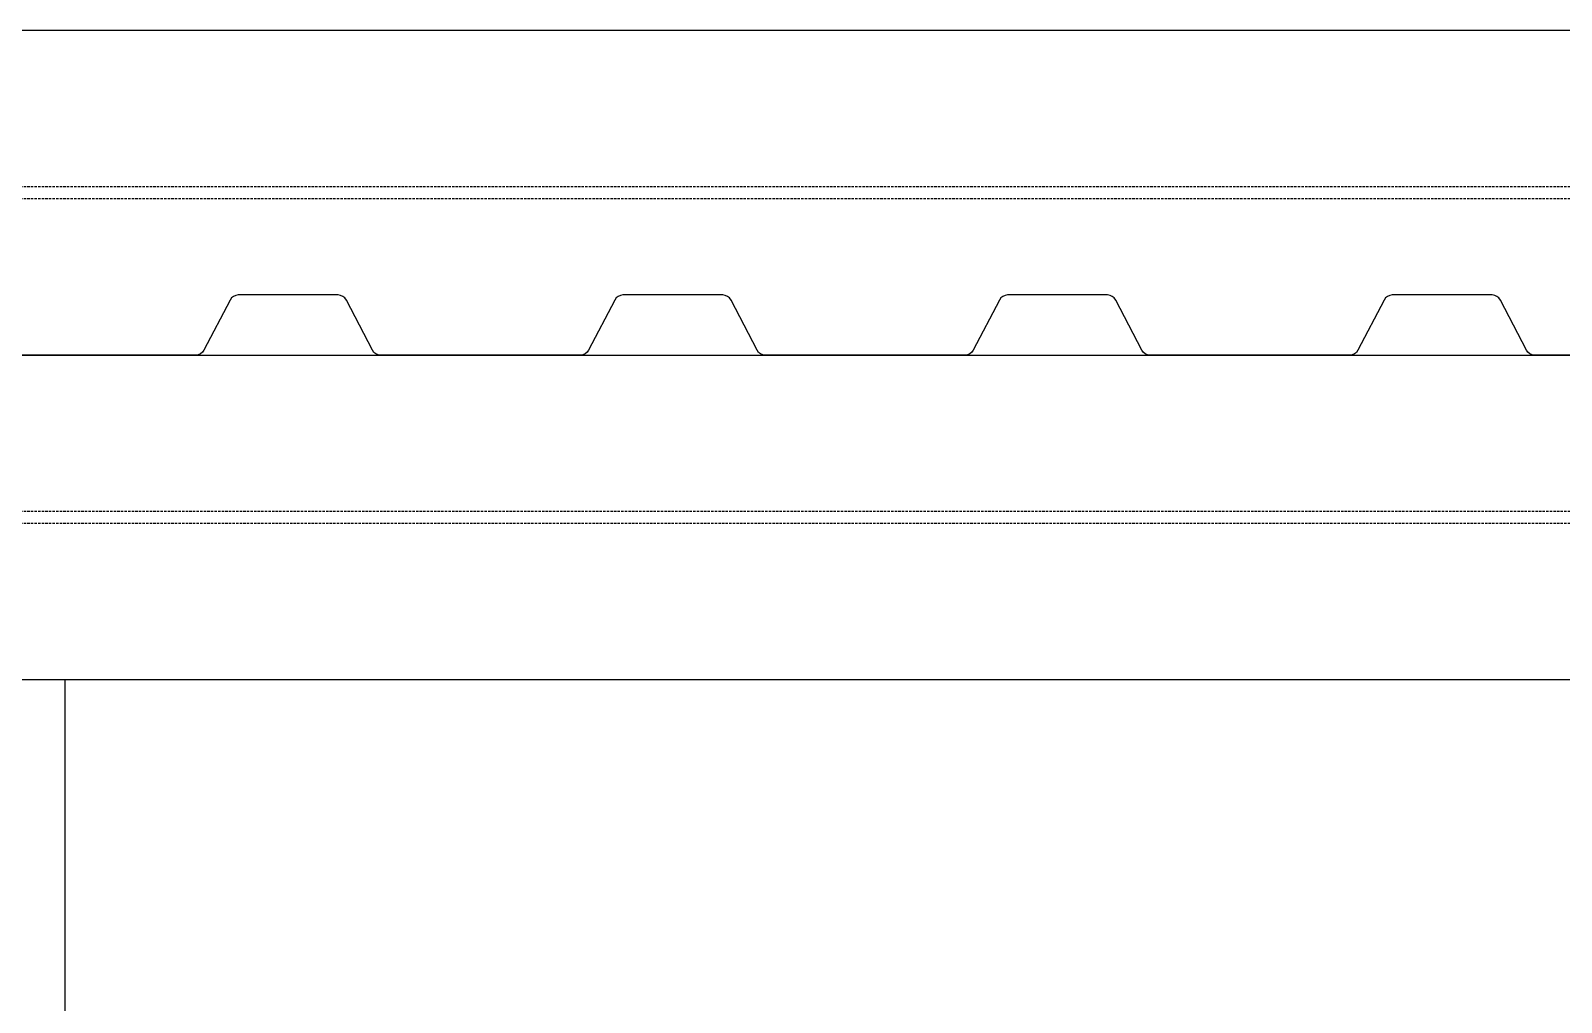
# Model space of a CAD drawing. Header units: millimetres. Extents: x 4133871 to 4440428, y -545651 to -495191.
# Drawn here: x 4164972 to 4165929, y -519249 to -518641 of the extents above; entities that cross this region are included whole.
import ezdxf

# ---------------------------------------------------------------- set-up
doc = ezdxf.new("R2010")
doc.units = ezdxf.units.MM
doc.header["$LTSCALE"] = 60
for name, pattern in [('CEN', [62, 60, -1, 0, -1]), ('CENTER', [2, 1.25, -0.25, 0.25, -0.25]), ('HIDDEN', [0.375, 0.25, -0.125])]:
    doc.linetypes.add(name, pattern=pattern)
doc.layers.add('1CEN', color=1, linetype='CEN')
doc.layers.add('1ST FL W2', color=3, linetype='Continuous')

# ---------------------------------------------------------------- blocks, each defined once
blk = doc.blocks.new('15M')
at = {"linetype": 'HIDDEN', "ltscale": 0.1}
for p, q in [((-110087.08, -152171.14), (-95087.08, -152171.14)), ((-110087.08, -152178.63), (-95087.08, -152178.63)), ((-110087.08, -154968.14), (-95087.08, -154968.14)), ((-110087.08, -154975.63), (-95087.08, -154975.63))]:
    blk.add_line(p, q, dxfattribs=at)
for points in [[(-110087.08, -152276.38), (-95087.08, -152276.38), (-95087.08, -152073.38), (-110087.08, -152073.38)], [(-110087.08, -154870.38), (-95087.08, -154870.38), (-95087.08, -155073.38), (-110087.08, -155073.38)]]:
    blk.add_lwpolyline(points, close=True)
blk = doc.blocks.new('외각')
blk.add_line((-17966, -3677.07), (-17966, 1916.86))
at = {"rotation": 180}
for p in [(-125103.08, -149953.53), (-125103.08, -152953.53)]:
    blk.add_blockref('15M', p, dxfattribs=at)

msp = doc.modelspace()

# ---------------------------------------------------------------- linework, layer by layer
at = {"layer": '1CEN', "color": 1, "linetype": 'CENTER', "ltscale": 0.5}
msp.add_line((4146944.05, -518844.26), (4183944.05, -518844.26), dxfattribs=at)
at = {"layer": '1ST FL W2', "color": 6}
msp.add_lwpolyline([(4166037.47, -518844.33), (4165912.63, -518844.33, -0.279959), (4165907.49, -518841.2), (4165891.17, -518809.78, 0.279959), (4165886.02, -518806.65), (4165854.81, -518806.65), (4165823.6, -518806.65, 0.279959), (4165818.46, -518809.78), (4165802.14, -518841.2, -0.279959), (4165796.99, -518844.33), (4165672.15, -518844.33, -0.279959), (4165667.01, -518841.2), (4165650.69, -518809.78, 0.279959), (4165645.55, -518806.65), (4165614.34, -518806.65), (4165583.13, -518806.65, 0.279959), (4165577.98, -518809.78), (4165561.66, -518841.2, -0.279959), (4165556.52, -518844.33), (4165431.68, -518844.33, -0.279959), (4165426.53, -518841.2), (4165410.21, -518809.78, 0.279959), (4165405.07, -518806.65), (4165373.86, -518806.65), (4165342.65, -518806.65, 0.279959), (4165337.5, -518809.78), (4165321.18, -518841.2, -0.279959), (4165316.04, -518844.33), (4165191.2, -518844.33, -0.279959), (4165186.05, -518841.2), (4165169.73, -518809.78, 0.279959), (4165164.59, -518806.65), (4165133.38, -518806.65), (4165102.17, -518806.65, 0.279959), (4165097.02, -518809.78), (4165080.7, -518841.2, -0.279959), (4165075.56, -518844.33), (4164950.72, -518844.33, -0.279959)], format="xyb", dxfattribs=at)

# ---------------------------------------------------------------- block references
at = {"color": 3}
msp.add_blockref('외각', (4182960.05, -520964.19), dxfattribs=at)

doc.saveas('drawing.dxf')
